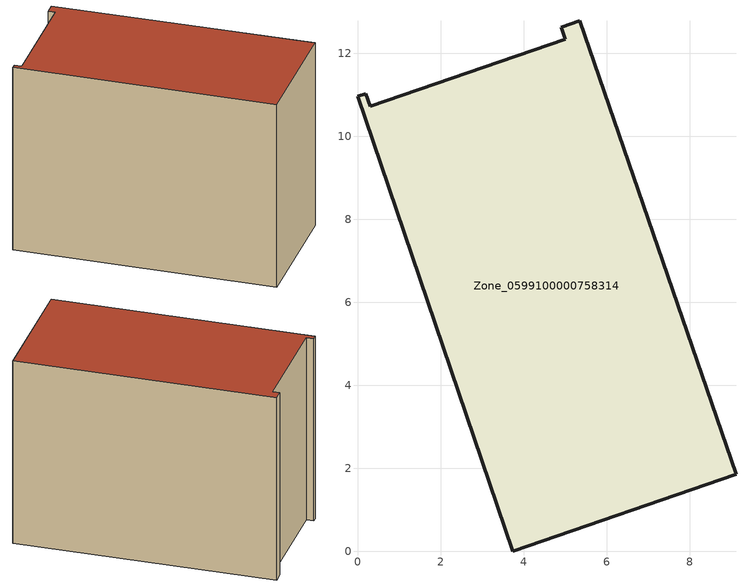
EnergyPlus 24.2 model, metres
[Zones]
Zone_0599100000758314
 floor ground (C_G): 9.12,1.85 3.74,0 0,10.96 0.2,11.03 0.31,10.73 5.01,12.34 4.91,12.63 5.35,12.79 z0
 wall outside (C_F): 3.74,0 9.12,1.85 5.35,12.79 4.91,12.63 5.01,12.34 0.31,10.73 0.2,11.03 0,10.96 3.74,0 z0:8.72
 roof outside (C_R): 0,10.96 3.74,0 9.12,1.85 5.35,12.79 4.91,12.63 5.01,12.34 0.31,10.73 0.2,11.03 z8.72
[BUILDING]
Pand.0599100000758314: North Axis=0; Terrain=City; Loads Convergence Tolerance Value=0.04; Temperature Convergence Tolerance Value=0.4; Solar Distribution=FullExterior; Maximum Number of Warmup Days=25; Minimum Number of Warmup Days=1
[Site:Location]
Rotterdam.The.Hague.AP_ZH_NLD Design_Conditions: Latitude=51.96; Longitude=4.45; Time Zone=1; Elevation=-4.5
[SITE:GROUNDTEMPERATURE:BUILDINGSURFACE]
18, 18, 18, 18, 18, 18, 18, 18, 18, 18, 18, 18
[MATERIAL] Thermal Absorptance=0.9; Solar Absorptance=0.7; Visible Absorptance=0.7
Name | Roughness | Thickness | Conductivity | Density | Specific Heat
G.TC.2006-2014 | MediumSmooth | 0.15 | 0.06 | 540 | 1210
F.TC.2006-2014 | Rough | 0.3 | 0.12 | 1920 | 840
R.TC.2006-2014 | MediumRough | 0.2 | 0.08 | 1500 | 1000
[CONSTRUCTION]
C_G: G.TC.2006-2014
C_F: F.TC.2006-2014
C_R: R.TC.2006-2014
[ZONE]
Zone_0599100000758314: Type=1; Multiplier=1; Ceiling Height=Autocalculate; Volume=Autocalculate; Floor Area=autocalculate; Part of Total Floor Area=Yes
[ZONEINFILTRATION:DESIGNFLOWRATE]
Infil_Zone_0599100000758314: Zone or ZoneList or Space or SpaceList=Zone_0599100000758314; Schedule=AlwaysOn; Design Flow Rate Calculation Method=Flow/Area; Flow Rate per Floor Area=0.0015; Constant Term Coefficient=1; Temperature Term Coefficient=0; Velocity Term Coefficient=0; Velocity Squared Term Coefficient=0
[HVACTEMPLATE:ZONE:IDEALLOADSAIRSYSTEM]
Zone_0599100000758314: Maximum Heating Supply Air Temperature=50; Minimum Cooling Supply Air Temperature=13; Maximum Heating Supply Air Humidity Ratio=0.0156; Minimum Cooling Supply Air Humidity Ratio=0.0077; Heating Limit=NoLimit; Cooling Limit=NoLimit; Dehumidification Control Type=ConstantSensibleHeatRatio; Cooling Sensible Heat Ratio=0.7; Dehumidification Setpoint=60; Humidification Control Type=None; Humidification Setpoint=30; Outdoor Air Method=None; Outdoor Air Flow Rate per Person=0.00944; Outdoor Air Flow Rate per Zone Floor Area=0; Outdoor Air Flow Rate per Zone=0; Demand Controlled Ventilation Type=None; Outdoor Air Economizer Type=NoEconomizer; Heat Recovery Type=None; Sensible Heat Recovery Effectiveness=0.7; Latent Heat Recovery Effectiveness=0.65
[ZONECONTROL:THERMOSTAT]
ThermostatControl_Zone_0599100000758314: Zone or ZoneList=Zone_0599100000758314; Control Type Schedule=DualSetpointControlType; Control 1=Thermostat_Zone_0599100000758314; Temperature Difference Between Cutout And Setpoint=0
[THERMOSTATSETPOINT:DUALSETPOINT]
Thermostat_Zone_0599100000758314: Heating Setpoint Temperature Schedule=HeatingSetpoint_Zone_0599100000758314; Cooling Setpoint Temperature Schedule=CoolingSetpoint_Zone_0599100000758314
[SCHEDULE:COMPACT]
HeatingSetpoint_Zone_0599100000758314: Through: 12/31, For: AllDays, Until: 24:00, 21
CoolingSetpoint_Zone_0599100000758314: Through: 12/31, For: AllDays, Until: 24:00, 24
DualSetpointControlType: Through: 12/31, For: AllDays, Until: 24:00, 4
AlwaysOn: Through: 12/31, For: AllDays, Until: 24:00, 1
